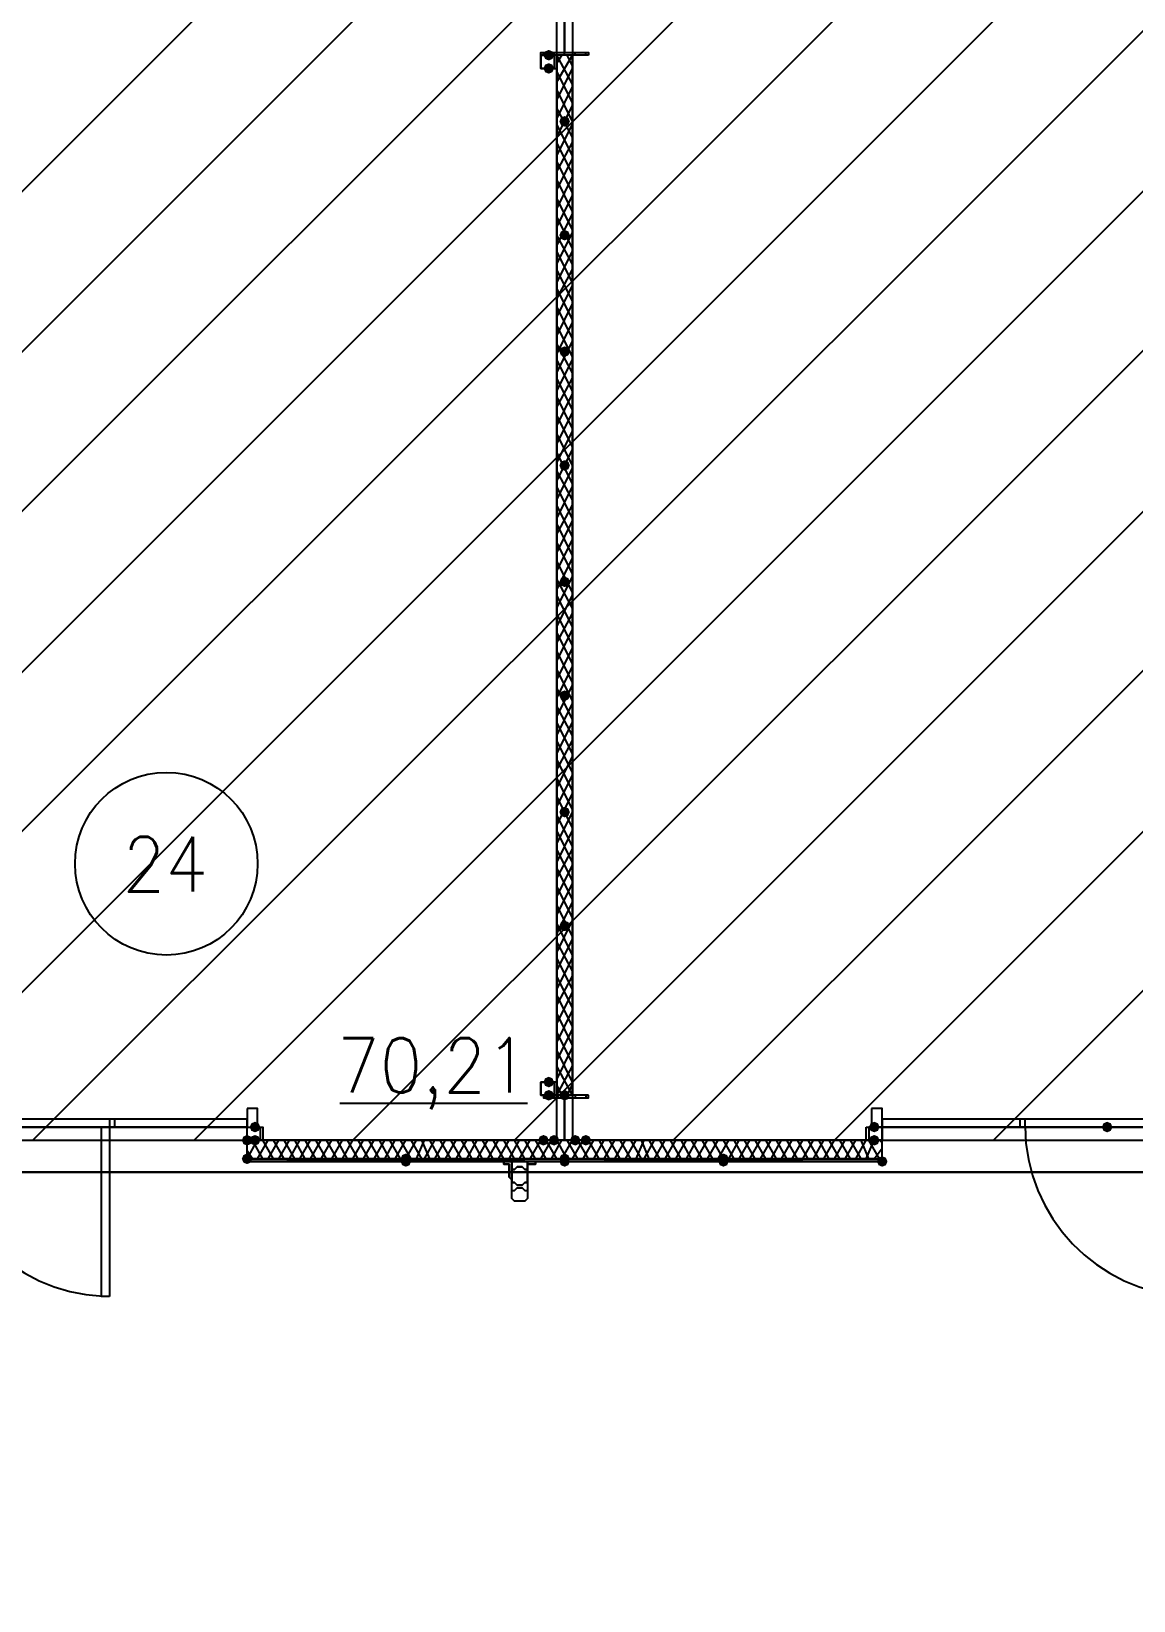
# Model space of a CAD drawing. Header units: millimetres. Extents: x 0 to 420, y 0 to 297.
# Drawn here: x 161.27 to 178.9, y 111.09 to 136.19 of the extents above; entities that cross this region are included whole.
import ezdxf

# ---------------------------------------------------------------- set-up
doc = ezdxf.new("R2010")
doc.units = ezdxf.units.MM
doc.layers.get('0').update_dxf_attribs({"linetype": 'CONTINUOUS'})
doc.styles.get("Standard").update_dxf_attribs({"font": 'STANDARD'})

msp = doc.modelspace()

# ---------------------------------------------------------------- hatches: boundary and pattern name
at = {"true_color": 0x000007}
for points in [[(169.629667, 135.805333), (169.604796, 135.745537), (169.545, 135.720667), (169.485204, 135.745537), (169.460333, 135.805333), (169.485204, 135.865129), (169.545, 135.89), (169.604796, 135.865129)], [(169.629667, 135.593667), (169.604796, 135.533871), (169.545, 135.509), (169.485204, 135.533871), (169.460333, 135.593667), (169.485204, 135.653462), (169.545, 135.678333), (169.604796, 135.653463)], [(169.883667, 134.747), (169.858796, 134.687204), (169.799, 134.662333), (169.739204, 134.687204), (169.714333, 134.747), (169.739204, 134.806796), (169.799, 134.831667), (169.858796, 134.806796)], [(169.883667, 132.926667), (169.858796, 132.866871), (169.799, 132.842), (169.739204, 132.866871), (169.714333, 132.926667), (169.739204, 132.986462), (169.799, 133.011333), (169.858796, 132.986463)], [(169.883667, 131.064), (169.858796, 131.004204), (169.799, 130.979333), (169.739204, 131.004204), (169.714333, 131.064), (169.739204, 131.123796), (169.799, 131.148667), (169.858796, 131.123796)], [(169.883667, 129.243667), (169.858796, 129.183871), (169.799, 129.159), (169.739204, 129.183871), (169.714333, 129.243667), (169.739204, 129.303462), (169.799, 129.328333), (169.858796, 129.303463)], [(169.883667, 127.381), (169.858796, 127.321204), (169.799, 127.296333), (169.739204, 127.321204), (169.714333, 127.381), (169.739204, 127.440796), (169.799, 127.465667), (169.858796, 127.440796)], [(169.883667, 125.560667), (169.858796, 125.500871), (169.799, 125.476), (169.739204, 125.500871), (169.714333, 125.560667), (169.739204, 125.620462), (169.799, 125.645333), (169.858796, 125.620463)], [(169.883667, 123.698), (169.858796, 123.638204), (169.799, 123.613333), (169.739204, 123.638204), (169.714333, 123.698), (169.739204, 123.757796), (169.799, 123.782667), (169.858796, 123.757796)], [(169.883667, 121.877667), (169.858796, 121.817871), (169.799, 121.793), (169.739204, 121.817871), (169.714333, 121.877667), (169.739204, 121.937462), (169.799, 121.962333), (169.858796, 121.937463)], [(169.629667, 119.38), (169.604796, 119.320204), (169.545, 119.295333), (169.485204, 119.320204), (169.460333, 119.38), (169.485204, 119.439796), (169.545, 119.464667), (169.604796, 119.439796)], [(169.629667, 119.168333), (169.604796, 119.108538), (169.545, 119.083667), (169.485204, 119.108538), (169.460333, 119.168333), (169.485204, 119.228129), (169.545, 119.253), (169.604796, 119.228129)], [(169.883667, 119.168333), (169.858796, 119.108538), (169.799, 119.083667), (169.739204, 119.108538), (169.714333, 119.168333), (169.739204, 119.228129), (169.799, 119.253), (169.858796, 119.228129)], [(164.930667, 118.660333), (164.905796, 118.600538), (164.846, 118.575667), (164.786204, 118.600538), (164.761333, 118.660333), (164.786204, 118.720129), (164.846, 118.745), (164.905796, 118.720129)], [(174.836667, 118.660333), (174.811796, 118.600538), (174.752, 118.575667), (174.692204, 118.600538), (174.667333, 118.660333), (174.692204, 118.720129), (174.752, 118.745), (174.811796, 118.720129)], [(178.562, 118.660333), (178.537129, 118.600538), (178.477333, 118.575667), (178.417537, 118.600538), (178.392667, 118.660333), (178.417537, 118.720129), (178.477333, 118.745), (178.537129, 118.720129)], [(178.562, 118.660333), (178.537129, 118.600538), (178.477333, 118.575667), (178.417537, 118.600538), (178.392667, 118.660333), (178.417537, 118.720129), (178.477333, 118.745), (178.537129, 118.720129)], [(164.803667, 118.448667), (164.778796, 118.388871), (164.719, 118.364), (164.659204, 118.388871), (164.634333, 118.448667), (164.659204, 118.508462), (164.719, 118.533333), (164.778796, 118.508463)], [(164.930667, 118.448667), (164.905796, 118.388871), (164.846, 118.364), (164.786204, 118.388871), (164.761333, 118.448667), (164.786204, 118.508462), (164.846, 118.533333), (164.905796, 118.508463)], [(169.545, 118.448667), (169.520129, 118.388871), (169.460333, 118.364), (169.400538, 118.388871), (169.375667, 118.448667), (169.400537, 118.508462), (169.460333, 118.533333), (169.520129, 118.508463)], [(169.714333, 118.448667), (169.689462, 118.388871), (169.629667, 118.364), (169.569871, 118.388871), (169.545, 118.448667), (169.569871, 118.508462), (169.629667, 118.533333), (169.689462, 118.508463)], [(170.053, 118.448667), (170.028129, 118.388871), (169.968333, 118.364), (169.908537, 118.388871), (169.883667, 118.448667), (169.908537, 118.508462), (169.968333, 118.533333), (170.028129, 118.508463)], [(170.222333, 118.448667), (170.197462, 118.388871), (170.137667, 118.364), (170.077871, 118.388871), (170.053, 118.448667), (170.077871, 118.508462), (170.137667, 118.533333), (170.197462, 118.508463)], [(174.836667, 118.448667), (174.811796, 118.388871), (174.752, 118.364), (174.692204, 118.388871), (174.667333, 118.448667), (174.692204, 118.508462), (174.752, 118.533333), (174.811796, 118.508463)]]:
    msp.add_hatch(color=0, dxfattribs=at).paths.add_polyline_path(points, flags=0)
at = {"true_color": 0x0000fe}
for points in [[(164.803667, 118.152333), (164.778796, 118.092537), (164.719, 118.067667), (164.659204, 118.092537), (164.634333, 118.152333), (164.659204, 118.212129), (164.719, 118.237), (164.778796, 118.212129)], [(167.343667, 118.152333), (167.318796, 118.092537), (167.259, 118.067667), (167.199204, 118.092537), (167.174333, 118.152333), (167.199204, 118.212129), (167.259, 118.237), (167.318796, 118.212129)], [(169.883667, 118.152333), (169.858796, 118.092537), (169.799, 118.067667), (169.739204, 118.092537), (169.714333, 118.152333), (169.739204, 118.212129), (169.799, 118.237), (169.858796, 118.212129)], [(169.883667, 118.152333), (169.858796, 118.092537), (169.799, 118.067667), (169.739204, 118.092537), (169.714333, 118.152333), (169.739204, 118.212129), (169.799, 118.237), (169.858796, 118.212129)], [(172.423667, 118.152333), (172.398796, 118.092537), (172.339, 118.067667), (172.279204, 118.092537), (172.254333, 118.152333), (172.279204, 118.212129), (172.339, 118.237), (172.398796, 118.212129)], [(167.343667, 118.11), (167.318796, 118.050204), (167.259, 118.025333), (167.199204, 118.050204), (167.174333, 118.11), (167.199204, 118.169796), (167.259, 118.194667), (167.318796, 118.169796)], [(169.883667, 118.11), (169.858796, 118.050204), (169.799, 118.025333), (169.739204, 118.050204), (169.714333, 118.11), (169.739204, 118.169796), (169.799, 118.194667), (169.858796, 118.169796)], [(169.883667, 118.11), (169.858796, 118.050204), (169.799, 118.025333), (169.739204, 118.050204), (169.714333, 118.11), (169.739204, 118.169796), (169.799, 118.194667), (169.858796, 118.169796)], [(172.423667, 118.11), (172.398796, 118.050204), (172.339, 118.025333), (172.279204, 118.050204), (172.254333, 118.11), (172.279204, 118.169796), (172.339, 118.194667), (172.398796, 118.169796)], [(174.963667, 118.11), (174.938796, 118.050204), (174.879, 118.025333), (174.819204, 118.050204), (174.794333, 118.11), (174.819204, 118.169796), (174.879, 118.194667), (174.938796, 118.169796)]]:
    msp.add_hatch(color=0, dxfattribs=at).paths.add_polyline_path(points, flags=0)
at = {"true_color": 0x000007}
h = msp.add_hatch(color=0, dxfattribs=at)
h.paths.add_polyline_path([(169.799, 118.152333), (164.719, 118.152333), (169.799, 118.11)], flags=0)
h.paths.add_polyline_path([(164.719, 118.152333), (169.799, 118.11), (164.719, 118.11)], flags=0)
h = msp.add_hatch(color=0, dxfattribs=at)
h.paths.add_polyline_path([(174.879, 118.152333), (169.799, 118.152333), (174.879, 118.11)], flags=0)
h.paths.add_polyline_path([(169.799, 118.152333), (174.879, 118.11), (169.799, 118.11)], flags=0)

# ---------------------------------------------------------------- linework, layer by layer
at = {"color": 0, "true_color": 0x000007}
for points in [[(105.156, 117.940667), (390.990667, 117.940667), (390.990667, 235.627333), (105.156, 235.627333)], [(152.781, 152.908), (152.569333, 152.908), (152.569333, 118.448667), (169.672, 118.448667), (169.672, 152.908), (165.946667, 152.908)], [(169.926, 118.448667), (187.028667, 118.448667), (187.028667, 152.908), (183.345667, 152.908), (170.18, 152.908), (169.926, 152.908)], [(170.18, 135.805333), (169.418, 135.805333), (169.418, 135.847667), (169.799, 135.847667), (169.799, 136.525), (169.418, 136.525), (169.418, 136.567333), (170.18, 136.567333), (170.18, 136.525), (169.799, 136.525), (169.799, 135.847667), (170.18, 135.847667)], [(169.672, 135.805333), (169.418, 135.805333), (169.418, 135.593667), (169.672, 135.593667)], [(169.629667, 135.805333), (169.629667, 135.593667), (169.418, 135.593667), (169.418, 135.805333)], [(169.672, 135.805333), (169.672, 119.168333), (169.926, 119.168333), (169.926, 135.805333)], [(169.672, 119.38), (169.418, 119.38), (169.418, 119.168333), (169.672, 119.168333)], [(169.629667, 119.38), (169.629667, 119.168333), (169.418, 119.168333), (169.418, 119.38)], [(170.18, 119.168333), (169.460333, 119.168333), (169.460333, 119.126), (169.799, 119.126), (169.799, 118.448667), (169.460333, 118.448667), (170.18, 118.448667), (169.799, 118.448667), (169.799, 119.126), (170.18, 119.126)], [(157.48, 118.660333), (164.719, 118.660333), (164.719, 118.787333), (157.48, 118.787333)], [(162.517667, 118.660333), (162.602333, 118.660333), (162.602333, 118.787333), (162.517667, 118.787333)], [(164.719, 118.956667), (164.719, 118.660333), (164.888333, 118.660333), (164.888333, 118.956667)], [(174.709667, 118.956667), (174.709667, 118.660333), (174.879, 118.660333), (174.879, 118.956667)], [(174.879, 118.660333), (182.118, 118.660333), (182.118, 118.787333), (174.879, 118.787333)], [(177.080333, 118.660333), (177.165, 118.660333), (177.165, 118.787333), (177.080333, 118.787333)], [(162.517667, 115.951), (162.390667, 115.951), (162.390667, 118.660333), (162.517667, 118.660333)], [(164.719, 118.660333), (164.930667, 118.660333), (164.930667, 118.448667), (164.719, 118.448667), (164.719, 118.660333), (164.973, 118.660333), (164.973, 118.448667), (164.719, 118.448667)], [(174.625, 118.660333), (174.879, 118.660333), (174.879, 118.448667), (174.625, 118.448667)], [(174.667333, 118.660333), (174.667333, 118.448667), (174.879, 118.448667), (174.879, 118.660333)], [(169.799, 118.152333), (164.719, 118.152333), (169.799, 118.11)], [(164.719, 118.152333), (169.799, 118.11), (164.719, 118.11)], [(164.719, 118.11), (169.799, 118.11), (169.799, 118.152333), (164.719, 118.152333)], [(164.719, 118.11), (169.799, 118.11), (169.799, 118.152333), (164.719, 118.152333)], [(169.333333, 118.11), (169.333333, 118.067667), (169.206333, 118.067667), (169.206333, 117.856), (169.206333, 117.813667), (169.206333, 117.771333), (169.164, 117.771333), (169.121667, 117.729), (169.079333, 117.729), (169.037, 117.729), (168.994667, 117.771333), (168.952333, 117.771333), (168.952333, 117.813667), (168.91, 117.856), (168.91, 118.067667), (168.825333, 118.067667), (168.825333, 118.11), (168.952333, 118.11), (168.952333, 117.856), (168.952333, 117.813667), (168.952333, 117.771333), (168.994667, 117.771333), (169.037, 117.729), (169.079333, 117.729), (169.121667, 117.729), (169.164, 117.771333), (169.206333, 117.771333), (169.206333, 117.813667), (169.206333, 117.856), (169.206333, 118.11), (169.333333, 118.11), (169.333333, 118.067667), (169.206333, 118.067667), (169.206333, 117.856), (169.206333, 117.813667), (169.206333, 117.771333), (169.164, 117.771333), (169.121667, 117.729), (169.079333, 117.729), (169.037, 117.729), (168.994667, 117.771333), (168.952333, 117.771333), (168.952333, 117.813667), (168.91, 117.856), (168.91, 118.067667), (168.825333, 118.067667), (168.825333, 118.11), (168.952333, 118.11), (168.952333, 117.856), (168.952333, 117.813667), (168.952333, 117.771333), (168.994667, 117.771333), (169.037, 117.729), (169.079333, 117.729), (169.121667, 117.729), (169.164, 117.771333), (169.206333, 117.771333), (169.206333, 117.813667), (169.206333, 117.856), (169.206333, 118.11), (169.333333, 118.11), (169.206333, 118.11), (169.206333, 117.856), (169.206333, 117.813667), (169.206333, 117.771333), (169.164, 117.771333), (169.121667, 117.729), (169.079333, 117.729), (169.037, 117.729), (168.994667, 117.771333), (168.952333, 117.771333), (168.952333, 117.813667), (168.952333, 117.856), (168.952333, 118.11), (168.825333, 118.11), (168.825333, 118.067667), (168.91, 118.067667), (168.91, 117.856), (168.952333, 117.813667), (168.952333, 117.771333), (168.994667, 117.771333), (169.037, 117.729), (169.079333, 117.729), (169.121667, 117.729), (169.164, 117.771333), (169.206333, 117.771333), (169.206333, 117.813667), (169.206333, 117.856), (169.206333, 118.067667), (169.333333, 118.067667)], [(169.206333, 117.856), (169.206333, 117.898333), (169.206333, 117.940667), (169.206333, 117.983), (169.164, 117.983), (169.121667, 118.025333), (169.079333, 118.025333), (169.037, 118.025333), (168.994667, 117.983), (168.952333, 117.983), (168.952333, 117.940667), (168.952333, 117.898333), (168.952333, 117.856), (168.952333, 117.813667), (168.952333, 117.771333), (168.994667, 117.771333), (169.037, 117.729), (169.079333, 117.729), (169.121667, 117.729), (169.164, 117.771333), (169.206333, 117.771333), (169.206333, 117.813667), (169.206333, 117.856), (169.206333, 117.813667), (169.206333, 117.771333), (169.164, 117.771333), (169.121667, 117.729), (169.079333, 117.729), (169.037, 117.729), (168.994667, 117.771333), (168.952333, 117.771333), (168.952333, 117.813667), (168.952333, 117.856), (168.952333, 117.898333), (168.952333, 117.940667), (168.952333, 117.983), (168.994667, 117.983), (169.037, 118.025333), (169.079333, 118.025333), (169.121667, 118.025333), (169.164, 117.983), (169.206333, 117.983), (169.206333, 117.940667), (169.206333, 117.898333)], [(168.952333, 117.856), (168.952333, 117.898333), (168.952333, 117.940667), (168.952333, 117.983), (168.994667, 117.983), (169.037, 118.025333), (169.079333, 118.025333), (169.121667, 118.025333), (169.164, 117.983), (169.206333, 117.983), (169.206333, 117.940667), (169.206333, 117.898333), (169.206333, 117.856), (169.206333, 117.813667), (169.206333, 117.771333), (169.164, 117.771333), (169.121667, 117.729), (169.079333, 117.729), (169.037, 117.729), (168.994667, 117.771333), (168.952333, 117.771333), (168.952333, 117.813667)], [(174.879, 118.152333), (169.799, 118.152333), (174.879, 118.11)], [(169.799, 118.152333), (174.879, 118.11), (169.799, 118.11)], [(174.879, 118.152333), (169.799, 118.152333), (169.799, 118.11), (174.879, 118.11)], [(174.879, 118.152333), (169.799, 118.152333), (169.799, 118.11), (174.879, 118.11)], [(117.263333, 109.304667), (378.883333, 109.304667), (378.883333, 117.940667), (117.263333, 117.940667)], [(169.206333, 117.559667), (169.206333, 117.517333), (169.164, 117.475), (169.121667, 117.475), (169.079333, 117.475), (169.037, 117.475), (168.994667, 117.475), (168.952333, 117.517333), (168.952333, 117.559667), (168.952333, 117.602), (168.952333, 117.644333), (168.994667, 117.644333), (169.037, 117.686667), (169.079333, 117.686667), (169.121667, 117.686667), (169.164, 117.644333), (169.206333, 117.644333), (169.206333, 117.602)]]:
    msp.add_lwpolyline(points, close=True, dxfattribs=at)
at = {"color": 0, "true_color": 0x000001}
for points in [[(145.923001, 118.448666), (191.897001, 164.380333)], [(148.505334, 118.448666), (194.437001, 164.380333)], [(151.045334, 118.448666), (197.019334, 164.380333)], [(153.627668, 118.448666), (199.559334, 164.380333)], [(156.167668, 118.448666), (202.141668, 164.380333)], [(158.750001, 118.448666), (204.681668, 164.380333)], [(161.290001, 118.448666), (207.264001, 164.380333)], [(163.872334, 118.448666), (209.804001, 164.380333)], [(166.412334, 118.448666), (212.386334, 164.380333)], [(168.994668, 118.448666), (214.926334, 164.380333)], [(171.534668, 118.448666), (217.508667, 164.380333)], [(174.117001, 118.448666), (220.048667, 164.380333)], [(176.657001, 118.448666), (222.631001, 164.380333)]]:
    msp.add_lwpolyline(points, dxfattribs=at)
at = {"color": 0, "true_color": 0x000007}
for points in [[(169.799, 135.805333), (169.799, 136.567333)], [(169.460333, 135.805333), (169.460333, 135.847667)], [(169.629667, 135.805333), (169.629667, 135.847667)], [(169.672, 135.678333), (169.756667, 135.805333)], [(169.672, 135.382), (169.926, 135.805333)], [(169.926, 135.339667), (169.672, 135.805333)], [(169.926, 135.636), (169.841333, 135.805333)], [(169.968333, 135.805333), (169.968333, 135.847667)], [(170.137667, 135.805333), (170.137667, 135.847667)], [(169.672, 135.085667), (169.926, 135.593667)], [(169.926, 135.043333), (169.672, 135.551333)], [(169.672, 134.789333), (169.926, 135.297333)], [(169.926, 134.747), (169.672, 135.255)], [(169.672, 134.493), (169.926, 135.001)], [(169.926, 134.493), (169.672, 134.958667)], [(169.672, 134.196667), (169.926, 134.704667)], [(169.926, 134.196667), (169.672, 134.704667)], [(169.672, 133.942667), (169.926, 134.408333)], [(169.926, 133.900333), (169.672, 134.408333)], [(169.672, 133.646333), (169.926, 134.154333)], [(169.926, 133.604), (169.672, 134.112)], [(169.672, 133.35), (169.926, 133.858)], [(169.926, 133.307667), (169.672, 133.815667)], [(169.672, 133.053667), (169.926, 133.561667)], [(169.926, 133.011333), (169.672, 133.519333)], [(169.672, 132.757333), (169.926, 133.265333)], [(169.926, 132.715), (169.672, 133.223)], [(169.672, 132.461), (169.926, 132.969)], [(169.926, 132.461), (169.672, 132.926667)], [(169.672, 132.164667), (169.926, 132.672667)], [(169.926, 132.164667), (169.672, 132.672667)], [(169.672, 131.910667), (169.926, 132.376333)], [(169.926, 131.868333), (169.672, 132.376333)], [(169.672, 131.614333), (169.926, 132.122333)], [(169.926, 131.572), (169.672, 132.08)], [(169.672, 131.318), (169.926, 131.826)], [(169.926, 131.275667), (169.672, 131.783667)], [(169.672, 131.021667), (169.926, 131.529667)], [(169.926, 130.979333), (169.672, 131.487333)], [(169.672, 130.725333), (169.926, 131.233333)], [(169.926, 130.725333), (169.672, 131.191)], [(169.672, 130.429), (169.926, 130.937)], [(169.926, 130.429), (169.672, 130.937)], [(169.672, 130.175), (169.926, 130.640667)], [(169.926, 130.132667), (169.672, 130.640667)], [(169.672, 129.878667), (169.926, 130.386667)], [(169.926, 129.836333), (169.672, 130.344333)], [(169.672, 129.582333), (169.926, 130.090333)], [(169.926, 129.54), (169.672, 130.048)], [(169.672, 129.286), (169.926, 129.794)], [(169.926, 129.243667), (169.672, 129.751667)], [(169.672, 128.989667), (169.926, 129.497667)], [(169.926, 128.947333), (169.672, 129.455333)], [(169.672, 128.693333), (169.926, 129.201333)], [(169.926, 128.693333), (169.672, 129.159)], [(169.672, 128.397), (169.926, 128.905)], [(169.926, 128.397), (169.672, 128.905)], [(169.672, 128.143), (169.926, 128.608667)], [(169.926, 128.100667), (169.672, 128.608667)], [(169.672, 127.846667), (169.926, 128.354667)], [(169.926, 127.804333), (169.672, 128.312333)], [(169.672, 127.550333), (169.926, 128.058333)], [(169.926, 127.508), (169.672, 128.016)], [(169.672, 127.254), (169.926, 127.762)], [(169.926, 127.211667), (169.672, 127.719667)], [(169.672, 126.957667), (169.926, 127.465667)], [(169.926, 126.957667), (169.672, 127.423333)], [(169.672, 126.661333), (169.926, 127.169333)], [(169.926, 126.661333), (169.672, 127.169333)], [(169.672, 126.407333), (169.926, 126.873)], [(169.926, 126.365), (169.672, 126.873)], [(169.672, 126.111), (169.926, 126.619)], [(169.926, 126.068667), (169.672, 126.576667)], [(169.672, 125.814667), (169.926, 126.322667)], [(169.926, 125.772333), (169.672, 126.280333)], [(169.672, 125.518333), (169.926, 126.026333)], [(169.926, 125.476), (169.672, 125.984)], [(169.672, 125.222), (169.926, 125.73)], [(169.926, 125.179667), (169.672, 125.687667)], [(169.672, 124.925667), (169.926, 125.433667)], [(169.926, 124.925667), (169.672, 125.391333)], [(169.672, 124.629333), (169.926, 125.137333)], [(169.926, 124.629333), (169.672, 125.137333)], [(169.672, 124.375333), (169.926, 124.841)], [(169.926, 124.333), (169.672, 124.841)], [(169.672, 124.079), (169.926, 124.587)], [(169.926, 124.036667), (169.672, 124.544667)], [(169.672, 123.782667), (169.926, 124.290667)], [(169.926, 123.740333), (169.672, 124.248333)], [(169.672, 123.486333), (169.926, 123.994333)], [(169.926, 123.444), (169.672, 123.952)], [(169.672, 123.19), (169.926, 123.698)], [(169.926, 123.147667), (169.672, 123.655667)], [(169.672, 122.893667), (169.926, 123.401667)], [(169.926, 122.893667), (169.672, 123.401667)], [(169.672, 122.639667), (169.926, 123.105333)], [(169.926, 122.597333), (169.672, 123.105333)], [(169.672, 122.343333), (169.926, 122.851333)], [(169.926, 122.301), (169.672, 122.809)], [(169.672, 122.047), (169.926, 122.555)], [(169.926, 122.004667), (169.672, 122.512667)], [(169.672, 121.750667), (169.926, 122.258667)], [(169.926, 121.708333), (169.672, 122.216333)], [(169.672, 121.454333), (169.926, 121.962333)], [(169.926, 121.412), (169.672, 121.92)], [(169.672, 121.158), (169.926, 121.666)], [(169.926, 121.158), (169.672, 121.623667)], [(169.672, 120.861667), (169.926, 121.369667)], [(169.926, 120.861667), (169.672, 121.369667)], [(169.672, 120.607667), (169.926, 121.073333)], [(169.926, 120.565333), (169.672, 121.073333)], [(169.672, 120.311333), (169.926, 120.819333)], [(169.926, 120.269), (169.672, 120.777)], [(169.672, 120.015), (169.926, 120.523)], [(169.926, 119.972667), (169.672, 120.480667)], [(169.672, 119.718667), (169.926, 120.226667)], [(169.926, 119.676333), (169.672, 120.184333)], [(169.672, 119.422333), (169.926, 119.930333)], [(169.926, 119.38), (169.672, 119.888)], [(169.672, 119.168333), (169.926, 119.634)], [(169.926, 119.168333), (169.672, 119.634)], [(169.756667, 119.168333), (169.672, 119.337667)], [(169.841333, 119.168333), (169.926, 119.337667)], [(166.200667, 119.041333), (169.206333, 119.041333)], [(169.460333, 119.168333), (169.460333, 119.126)], [(169.629667, 119.168333), (169.629667, 119.126)], [(169.799, 119.168333), (169.799, 118.448667)], [(169.968333, 119.168333), (169.968333, 119.126)], [(170.137667, 119.168333), (170.137667, 119.126)], [(159.808355, 118.671289), (159.822511, 118.401895), (159.862139, 118.13985), (159.926021, 117.886424), (160.012942, 117.642888), (160.121685, 117.410509), (160.251034, 117.19056), (160.399774, 116.98431), (160.566687, 116.793028), (160.750559, 116.617985), (160.950173, 116.46045), (161.164312, 116.321694), (161.391761, 116.202987), (161.631303, 116.105597), (161.881723, 116.030797), (162.141804, 115.979854), (162.410331, 115.95404)], [(164.719, 118.533333), (164.719, 118.660333), (161.120667, 118.660333)], [(161.120667, 118.448667), (164.719, 118.448667), (164.719, 118.533333)], [(178.477333, 118.660333), (174.879, 118.660333), (174.879, 118.533333)], [(174.879, 118.533333), (174.879, 118.448667), (178.477333, 118.448667)], [(177.165021, 118.671289), (177.179178, 118.401895), (177.218805, 118.13985), (177.282688, 117.886424), (177.369608, 117.642888), (177.478351, 117.410509), (177.607701, 117.19056), (177.75644, 116.98431), (177.923354, 116.793028), (178.107226, 116.617985), (178.306839, 116.46045), (178.520978, 116.321694), (178.748427, 116.202987), (178.98797, 116.105597), (179.23839, 116.030797), (179.498471, 115.979854), (179.766997, 115.95404)], [(182.118, 118.533333), (182.118, 118.660333), (178.477333, 118.660333)], [(178.477333, 118.448667), (182.118, 118.448667), (182.118, 118.533333)], [(164.719, 118.152333), (164.888333, 118.448667)], [(164.719, 118.152333), (164.719, 118.448667)], [(164.719, 118.152333), (164.719, 118.448667)], [(164.803667, 118.152333), (164.719, 118.279333)], [(164.973, 118.152333), (164.803667, 118.448667)], [(164.888333, 118.152333), (165.057667, 118.448667)], [(174.709667, 118.448667), (164.888333, 118.448667)], [(165.142333, 118.152333), (164.973, 118.448667)], [(165.057667, 118.152333), (165.227, 118.448667)], [(165.311667, 118.152333), (165.142333, 118.448667)], [(165.227, 118.152333), (165.396333, 118.448667)], [(165.481, 118.152333), (165.311667, 118.448667)], [(165.396333, 118.152333), (165.565667, 118.448667)], [(165.650333, 118.152333), (165.481, 118.448667)], [(165.565667, 118.152333), (165.735, 118.448667)], [(165.819667, 118.152333), (165.650333, 118.448667)], [(165.735, 118.152333), (165.904333, 118.448667)], [(165.989, 118.152333), (165.819667, 118.448667)], [(165.904333, 118.152333), (166.073667, 118.448667)], [(166.158333, 118.152333), (165.989, 118.448667)], [(166.073667, 118.152333), (166.243, 118.448667)], [(166.327667, 118.152333), (166.158333, 118.448667)], [(166.243, 118.152333), (166.412333, 118.448667)], [(166.497, 118.152333), (166.327667, 118.448667)], [(166.412333, 118.152333), (166.581667, 118.448667)], [(166.666333, 118.152333), (166.497, 118.448667)], [(166.581667, 118.152333), (166.751, 118.448667)], [(166.835667, 118.152333), (166.666333, 118.448667)], [(166.751, 118.152333), (166.920333, 118.448667)], [(167.005, 118.152333), (166.835667, 118.448667)], [(166.920333, 118.152333), (167.089667, 118.448667)], [(167.174333, 118.152333), (167.005, 118.448667)], [(167.089667, 118.152333), (167.259, 118.448667)], [(167.343667, 118.152333), (167.174333, 118.448667)], [(167.259, 118.152333), (167.428333, 118.448667)], [(167.513, 118.152333), (167.343667, 118.448667)], [(167.428333, 118.152333), (167.555333, 118.448667)], [(167.64, 118.152333), (167.513, 118.448667)], [(167.555333, 118.152333), (167.724667, 118.448667)], [(167.809333, 118.152333), (167.64, 118.448667)], [(167.724667, 118.152333), (167.894, 118.448667)], [(167.978667, 118.152333), (167.809333, 118.448667)], [(167.894, 118.152333), (168.063333, 118.448667)], [(168.148, 118.152333), (167.978667, 118.448667)], [(168.063333, 118.152333), (168.232667, 118.448667)], [(168.317333, 118.152333), (168.148, 118.448667)], [(168.232667, 118.152333), (168.402, 118.448667)], [(168.486667, 118.152333), (168.317333, 118.448667)], [(168.402, 118.152333), (168.571333, 118.448667)], [(168.656, 118.152333), (168.486667, 118.448667)], [(168.571333, 118.152333), (168.740667, 118.448667)], [(168.825333, 118.152333), (168.656, 118.448667)], [(168.740667, 118.152333), (168.91, 118.448667)], [(168.994667, 118.152333), (168.825333, 118.448667)], [(168.91, 118.152333), (169.079333, 118.448667)], [(169.164, 118.152333), (168.994667, 118.448667)], [(169.079333, 118.152333), (169.248667, 118.448667)], [(169.333333, 118.152333), (169.164, 118.448667)], [(169.248667, 118.152333), (169.418, 118.448667)], [(169.502667, 118.152333), (169.333333, 118.448667)], [(169.418, 118.152333), (169.587333, 118.448667)], [(169.672, 118.152333), (169.502667, 118.448667)], [(169.587333, 118.152333), (169.756667, 118.448667)], [(169.841333, 118.152333), (169.672, 118.448667)], [(169.756667, 118.152333), (169.926, 118.448667)], [(170.010667, 118.152333), (169.841333, 118.448667)], [(169.926, 118.152333), (170.095333, 118.448667)], [(170.18, 118.152333), (170.010667, 118.448667)], [(170.095333, 118.152333), (170.264667, 118.448667)], [(170.349333, 118.152333), (170.18, 118.448667)], [(170.264667, 118.152333), (170.434, 118.448667)], [(170.518667, 118.152333), (170.349333, 118.448667)], [(170.434, 118.152333), (170.603333, 118.448667)], [(170.688, 118.152333), (170.518667, 118.448667)], [(170.603333, 118.152333), (170.772667, 118.448667)], [(170.857333, 118.152333), (170.688, 118.448667)], [(170.772667, 118.152333), (170.942, 118.448667)], [(171.026667, 118.152333), (170.857333, 118.448667)], [(170.942, 118.152333), (171.069, 118.448667)], [(171.153667, 118.152333), (171.026667, 118.448667)], [(171.069, 118.152333), (171.238333, 118.448667)], [(171.323, 118.152333), (171.153667, 118.448667)], [(171.238333, 118.152333), (171.407667, 118.448667)], [(171.492333, 118.152333), (171.323, 118.448667)], [(171.407667, 118.152333), (171.577, 118.448667)], [(171.661667, 118.152333), (171.492333, 118.448667)], [(171.577, 118.152333), (171.746333, 118.448667)], [(171.831, 118.152333), (171.661667, 118.448667)], [(171.746333, 118.152333), (171.915667, 118.448667)], [(172.000333, 118.152333), (171.831, 118.448667)], [(171.915667, 118.152333), (172.085, 118.448667)], [(172.169667, 118.152333), (172.000333, 118.448667)], [(172.085, 118.152333), (172.254333, 118.448667)], [(172.339, 118.152333), (172.169667, 118.448667)], [(172.254333, 118.152333), (172.423667, 118.448667)], [(172.508333, 118.152333), (172.339, 118.448667)], [(172.423667, 118.152333), (172.593, 118.448667)], [(172.677667, 118.152333), (172.508333, 118.448667)], [(172.593, 118.152333), (172.762333, 118.448667)], [(172.847, 118.152333), (172.677667, 118.448667)], [(172.762333, 118.152333), (172.931667, 118.448667)], [(173.016333, 118.152333), (172.847, 118.448667)], [(172.931667, 118.152333), (173.101, 118.448667)], [(173.185667, 118.152333), (173.016333, 118.448667)], [(173.101, 118.152333), (173.270333, 118.448667)], [(173.355, 118.152333), (173.185667, 118.448667)], [(173.270333, 118.152333), (173.439667, 118.448667)], [(173.524333, 118.152333), (173.355, 118.448667)], [(173.439667, 118.152333), (173.609, 118.448667)], [(173.693667, 118.152333), (173.524333, 118.448667)], [(173.609, 118.152333), (173.778333, 118.448667)], [(173.863, 118.152333), (173.693667, 118.448667)], [(173.778333, 118.152333), (173.947667, 118.448667)], [(174.032333, 118.152333), (173.863, 118.448667)], [(173.947667, 118.152333), (174.117, 118.448667)], [(174.201667, 118.152333), (174.032333, 118.448667)], [(174.117, 118.152333), (174.286333, 118.448667)], [(174.371, 118.152333), (174.201667, 118.448667)], [(174.286333, 118.152333), (174.455667, 118.448667)], [(174.540333, 118.152333), (174.371, 118.448667)], [(174.455667, 118.152333), (174.625, 118.448667)], [(174.667333, 118.152333), (174.540333, 118.448667)], [(174.625, 118.152333), (174.752, 118.448667)], [(174.836667, 118.152333), (174.667333, 118.448667)], [(174.752, 118.152333), (174.879, 118.321667)], [(174.879, 118.406333), (174.836667, 118.448667)], [(174.879, 118.152333), (174.879, 118.448667)], [(174.879, 118.152333), (174.879, 118.448667)], [(164.719, 118.11), (169.799, 118.11), (164.719, 118.11), (169.799, 118.152333)], [(164.719, 118.152333), (174.879, 118.152333)], [(169.799, 118.152333), (174.879, 118.152333), (169.799, 118.11), (174.879, 118.11)], [(168.952333, 117.559667), (168.952333, 117.856)], [(169.206333, 117.856), (169.206333, 117.559667)]]:
    msp.add_lwpolyline(points, dxfattribs=at)
msp.add_circle((163.427833, 122.8725), 1.4605, dxfattribs=at)

# ---------------------------------------------------------------- texts
at = {"color": 0, "true_color": 0x000007, "char_height": 0.872032, "attachment_point": 1}
for s, insert, width in [('24', (162.729326, 123.300029), 1.16270936), ('70,21', (166.158333, 120.082706), 2.56764984)]:
    msp.add_mtext(s, dxfattribs=dict(at, insert=insert, width=width))

doc.saveas('drawing.dxf')
